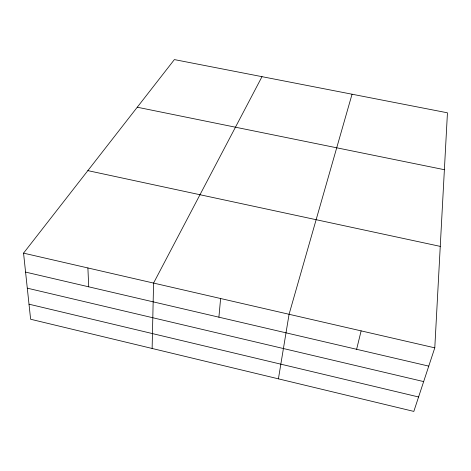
<?xml version="1.0" encoding="UTF-8"?>
<svg xmlns="http://www.w3.org/2000/svg" width="471" height="471" viewBox="0 0 471 471"><rect width="100%" height="100%" fill="white"/><g stroke="black" fill="none" stroke-linecap="round" stroke-linejoin="round"><path stroke-width="0.71" d="M152.127 348.463L153.57 283.083L262.006 76.667M434.786 347.839L447.45 112.804L174.382 59.593L23.55 253.139L30.615 319.244L413.826 411.407L434.786 347.839L23.55 253.139M218.903 317.183L220.611 298.52M278.414 378.837L289.07 314.287L352.049 94.212M356.618 349.299L361.127 330.877M137.261 107.223L444.383 169.701M87.853 170.626L440.255 246.38M25.575 272.097L428.757 366.12M27.294 288.164L423.659 381.587M29.008 304.184L418.584 396.976M87.894 267.958L88.725 286.821"/></g></svg>
